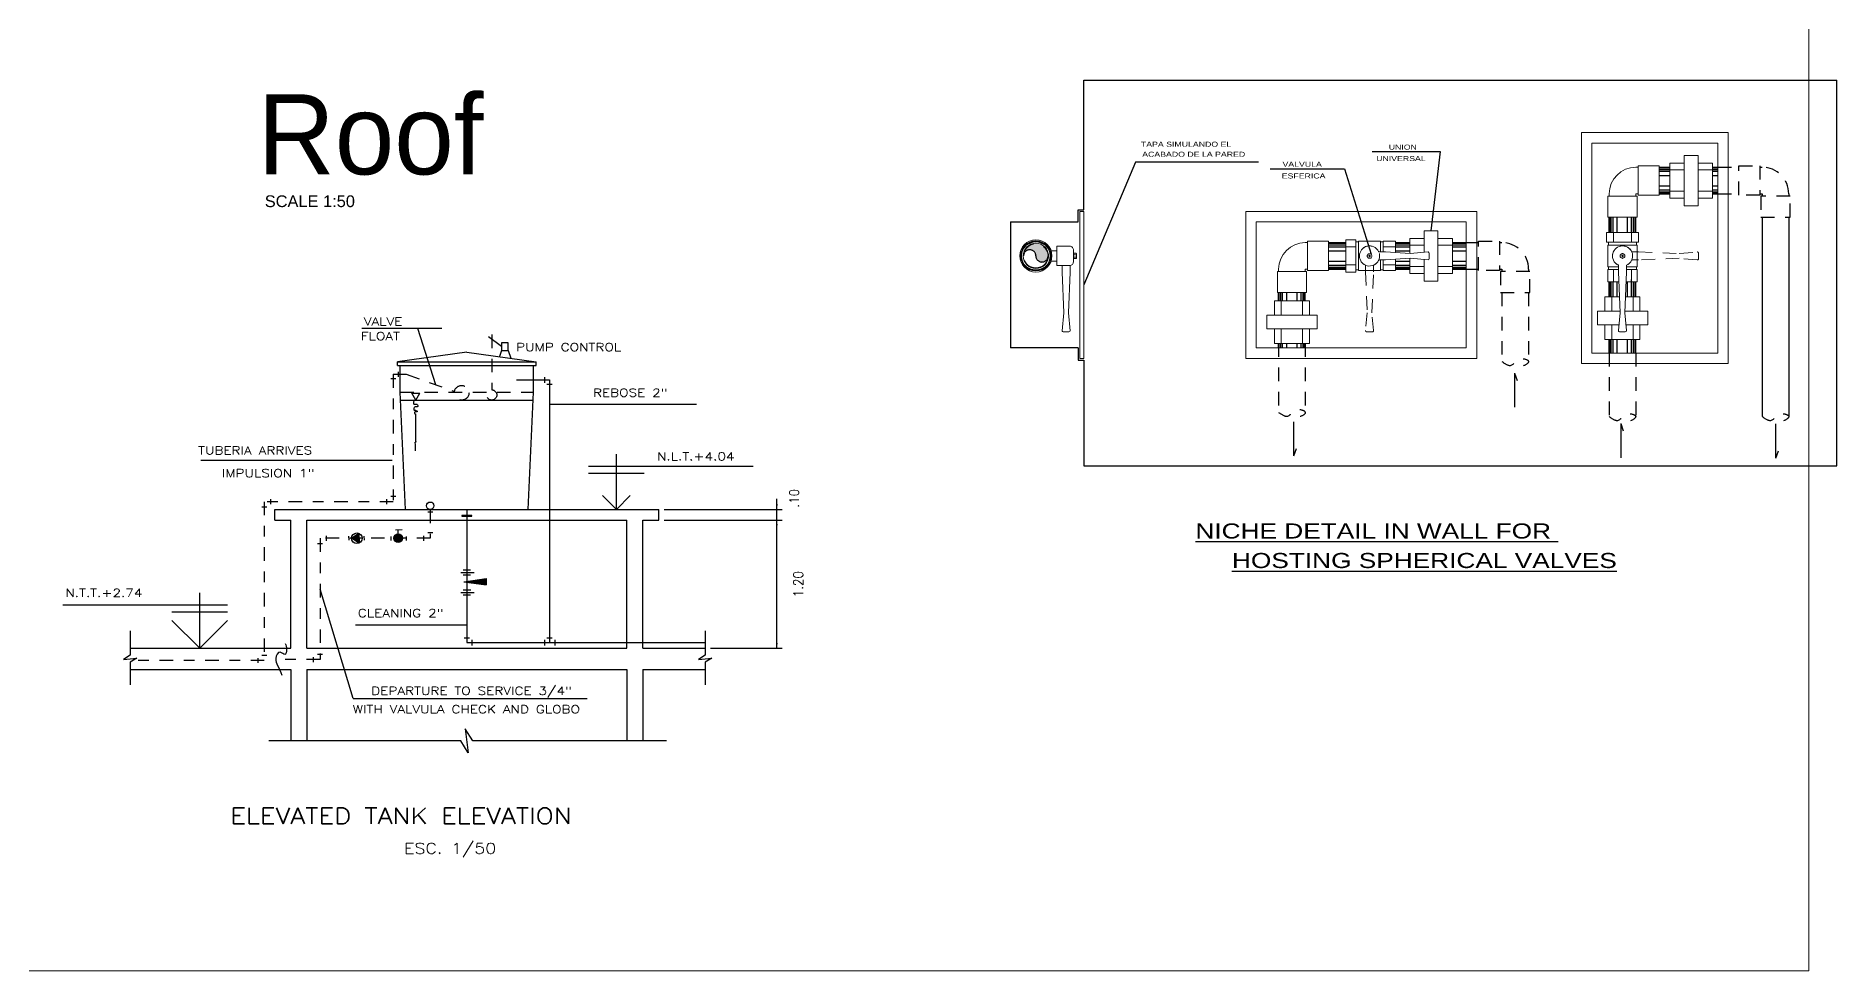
# Model space of a CAD drawing. Header units: millimetres. Extents: x -1414 to 2664, y 674 to 1517.
# Drawn here: x 1402.32 to 1419.2, y 706.07 to 714.83 of the extents above; entities that cross this region are included whole.
import ezdxf
from ezdxf.enums import TextEntityAlignment as Align

# ---------------------------------------------------------------- set-up
doc = ezdxf.new("R2010")
doc.units = ezdxf.units.MM
doc.header["$LTSCALE"] = 0.01
for name, pattern in [('CENTER', [50.800000000000004, 31.75, -6.35, 6.35, -6.35]), ('DASHDOT', [25.4, 12.7, -6.35, 0, -6.35]), ('DASHDOTX2', [50.8, 25.4, -12.7, 0, -12.7]), ('DASHED', [19.049999999999997, 12.7, -6.35])]:
    doc.linetypes.add(name, pattern=pattern)
doc.layers.get('0').update_dxf_attribs({"linetype": 'CONTINUOUS'})
for name, color, linetype, lineweight in [('.01', 1, 'CONTINUOUS', 9), ('LETRAG', 23, 'CONTINUOUS', 30), ('LETRAP', 125, 'CONTINUOUS', 20), ('MEMBRETE', 42, 'CONTINUOUS', 20), ('MOBILIARIO', 250, 'CONTINUOUS', 9), ('MUROS B', 5, 'CONTINUOUS', 40), ('PASTO', 95, 'CONTINUOUS', 25)]:
    doc.layers.add(name, color=color, linetype=linetype, lineweight=lineweight)
for name, color, linetype in [('01', 1, 'CONTINUOUS'), ('02', 2, 'CONTINUOUS'), ('04', 4, 'CONTINUOUS'), ('05', 5, 'CONTINUOUS'), ('2', 2, 'CONTINUOUS'), ('AGUAF', 4, 'DASHDOTX2'), ('AUX', 1, 'CONTINUOUS'), ('DESAGUE', 6, 'CONTINUOUS'), ('LINEAS', 1, 'CONTINUOUS'), ('PISOS', 252, 'CONTINUOUS'), ('PROYEC', 1, 'DASHED'), ('PROYECCIONES', 1, 'DASHED'), ('TEXTO1', 4, 'CONTINUOUS'), ('TEXTOS02', 2, 'CONTINUOUS'), ('TRAZO03', 3, 'CONTINUOUS')]:
    doc.layers.add(name, color=color, linetype=linetype)
doc.layers.add('EQUIPAMIENTO', color=139, linetype='CONTINUOUS', lineweight=15, true_color=0x1d4e5d)
doc.styles.add('ARIAL-1', font='ARIAL-1')
doc.styles.add('R175-50', font='R175-50')
doc.styles.add('R80-50', font='R80-50')
doc.styles.add('ROMANS', font='ROMANS')
doc.styles.get("Standard").update_dxf_attribs({"font": 'STANDARD'})
doc.styles.add('TEXTO', font='TEXTO')
doc.dimstyles.get("Standard").update_dxf_attribs({"dimscale": 0.05, "dimtxt": 1.8, "dimasz": 1, "dimexe": 1, "dimexo": 1, "dimgap": 0.9, "dimtad": 0, "dimtoh": 1, "dimzin": 4, "dimdsep": 46, "dimcen": 0.09, "dimclrd": 2, "dimclre": 1, "dimclrt": 3, "dimadec": 0, "dimazin": 0, "dimtfac": 1, "dimtdec": 4, "dimtofl": 0, "dimtmove": 0, "dimatfit": 3, "dimfxl": 0.05, "dimtolj": 1, "dimtzin": 0, "dimarcsym": 0})

# ---------------------------------------------------------------- blocks, each defined once
blk = doc.blocks.new('*D94')
at = {"layer": '01', "color": 1, "linetype": 'ByBlock', "lineweight": -2}
for p, q in [((1408.21186541133, 710.2944960165719), (1409.317957679975, 710.2944960165719)), ((1408.646426725027, 709.0944960165721), (1409.317957679975, 709.0944960165721))]:
    blk.add_line(p, q, dxfattribs=at)
at = {"layer": '01', "color": 2, "linetype": 'ByBlock', "lineweight": -2}
blk.add_line((1409.267957679975, 709.0944960165721), (1409.267957679975, 710.2944960165719), dxfattribs=at)
for points in [[(1409.267957679975, 710.2944960165719), (1409.276283373131, 710.2444960165719), (1409.25963198682, 710.2444960165719)], [(1409.267957679975, 709.0944960165721), (1409.25963198682, 709.144496016572), (1409.276283373131, 709.144496016572)]]:
    blk.add_solid(points, dxfattribs=at)
at = {"layer": '01', "color": 3, "linetype": 'CONTINUOUS', "lineweight": -2, "insert": (1409.467957679975, 709.6944960165722), "char_height": 0.09000000000000001, "width": 0.19, "attachment_point": 5, "rotation": 90}
blk.add_mtext('1.20', dxfattribs=at)
blk = doc.blocks.new('*D95')
at = {"layer": '01', "color": 1, "linetype": 'ByBlock', "lineweight": -2}
for p, q in [((1408.211865411331, 710.3944960165718), (1409.317957679975, 710.3944960165718)), ((1408.21186541133, 710.2944960165719), (1409.317957679975, 710.2944960165719))]:
    blk.add_line(p, q, dxfattribs=at)
at = {"layer": '01', "color": 2, "linetype": 'ByBlock', "lineweight": -2}
blk.add_line((1409.267957679975, 710.1944960165719), (1409.267957679975, 710.4944960165718), dxfattribs=at)
for points in [[(1409.267957679975, 710.3944960165718), (1409.25963198682, 710.4444960165717), (1409.276283373131, 710.4444960165717)], [(1409.267957679975, 710.2944960165719), (1409.276283373131, 710.2444960165719), (1409.25963198682, 710.2444960165719)]]:
    blk.add_solid(points, dxfattribs=at)
at = {"layer": '01', "color": 3, "linetype": 'CONTINUOUS', "lineweight": -2, "insert": (1409.430372413945, 710.499496016572), "char_height": 0.09000000000000001, "width": 0.12, "attachment_point": 5, "rotation": 90}
blk.add_mtext('.10', dxfattribs=at)

msp = doc.modelspace()

# ---------------------------------------------------------------- hatches: boundary and pattern name
at = {"layer": 'PASTO'}
h = msp.add_hatch(dxfattribs=at)
h.set_pattern_fill('ANSI31', color=256, scale=0.2951703789345178, style=0)
h.set_pattern_definition([])
h.paths.add_polyline_path([(1412.107638641047, 711.808766527402), (1412.145806871374, 711.808766527402), (1412.145806871374, 713.1881819053765), (1412.107638641047, 713.1881819053765)], flags=0)
at = {"layer": 'PASTO', "linetype": 'CENTER'}
h = msp.add_hatch(color=256, dxfattribs=at)
edge = h.paths.add_edge_path(flags=0)
edge.add_line((1411.695358279705, 712.770742219242), (1411.695358279705, 712.8855912967797))
edge.add_arc((1411.695358279647, 712.7707422191838), 0.1148490775958635, 89.99999997096144, 179.9999999709614)
edge.add_arc((1411.637933740878, 712.770742219242), 0.05742453882703558, 0, 180, ccw=False)
edge = h.paths.add_edge_path(flags=0)
edge.add_arc((1411.695358279792, 712.7707422191548), 0.1148490776248536, 4.350113337818772e-08, 90.00000004355786)
edge.add_line((1411.695358279705, 712.8855912967797), (1411.695358279705, 712.770742219242))
edge.add_line((1411.695358279705, 712.770742219242), (1411.810207357417, 712.770742219242))
edge = h.paths.add_edge_path(flags=0)
edge.add_line((1411.810207357417, 712.770742219242), (1411.695358279705, 712.770742219242))
edge.add_arc((1411.752782818561, 712.770742219242), 0.05742453885602572, 180, 0)
at = {"layer": 'TRAZO03', "linetype": 'CONTINUOUS'}
msp.add_hatch(color=256, dxfattribs=at).paths.add_polyline_path([(1405.28090774146, 710.1244804165312), (1405.35117982806, 710.0792998130908), (1405.350217044236, 710.1711245333208)], flags=0)
h = msp.add_hatch(color=256, dxfattribs=at)
edge = h.paths.add_edge_path(flags=0)
edge.add_arc((1405.718707630318, 710.1250046386058), 0.03999999999996362, 0, 180)
edge.add_arc((1405.718707630318, 710.1250046386058), 0.03999999999996362, 180, 0)

# ---------------------------------------------------------------- linework, layer by layer
at = {"layer": '.01'}
msp.add_lwpolyline([(1379.341379990584, 706.0703190577253), (1418.940614510965, 706.0703190577253), (1418.940614510965, 732.2052151398391), (1379.341379990584, 732.2052151398391)], close=True, dxfattribs=at)
for p, q in [((1414.846764173247, 713.7502603831913), (1415.48493624386, 713.7502603831913)), ((1415.48493624386, 713.7502603831913), (1415.398765510943, 713.0049789122518)), ((1412.630879968075, 713.6498501285191), (1412.145806871374, 712.4984742163892)), ((1413.783562928866, 713.6498501285191), (1412.630879968075, 713.6498501285191)), ((1413.89048881806, 713.5880804958965), (1414.587991931248, 713.5880804958965)), ((1414.587991931248, 713.5880804958965), (1414.837784156092, 712.7869992203291)), ((1416.183482814818, 711.6728310047861), (1416.183482814818, 711.3524649705018)), ((1416.183482814818, 711.6728310047861), (1416.206811925751, 711.6041678882416)), ((1414.115110254095, 710.8967614605303), (1414.115110254095, 711.2171274948146)), ((1417.177716804906, 711.1995166151996), (1417.177716804906, 710.8791505809154)), ((1417.177716804906, 711.1995166151996), (1417.201045915839, 711.1308534967925)), ((1418.632446470326, 710.8754087950315), (1418.632446470326, 711.1957748293157)), ((1414.115110254095, 710.8967614605303), (1414.138439365086, 710.9654245789375)), ((1418.632446470326, 710.8754087950315), (1418.655775581317, 710.944071911576))]:
    msp.add_line(p, q)
at = {"layer": '01'}
for q in [(1404.985995578265, 709.6467433335533), (1407.488970070798, 708.6219103129117)]:
    msp.add_line((1405.296969334772, 708.6219103129117), q, dxfattribs=at)
at = {"layer": '02'}
for p, q in [((1406.688296148964, 711.9202461073305), (1406.564539511335, 712.0126810784387)), ((1406.688296148964, 711.8835644879928), (1406.668902830348, 711.8269831431694)), ((1406.750761741047, 711.8835644879928), (1406.775199679109, 711.8122651179565)), ((1406.36186541133, 711.8694960165717), (1405.71186541133, 711.779496016572)), ((1405.71186541133, 711.779496016572), (1407.011865411331, 711.779496016572)), ((1405.71186541133, 711.7444960165719), (1405.71186541133, 711.779496016572)), ((1405.71186541133, 711.7444960165719), (1407.011865411331, 711.7444960165719)), ((1405.73686541133, 711.4944960165717), (1405.73686541133, 711.7444960165719)), ((1406.36186541133, 711.8694960165717), (1407.011865411331, 711.779496016572)), ((1406.98686541133, 711.4944960165717), (1406.98686541133, 711.7444960165719)), ((1407.011865411331, 711.7444960165719), (1407.011865411331, 711.779496016572)), ((1405.78686541133, 710.3944960165718), (1405.73686541133, 711.4944960165717)), ((1406.936865411331, 710.3944960165718), (1406.98686541133, 711.4944960165717)), ((1404.56186541133, 710.3944960165718), (1408.16186541133, 710.3944960165718)), ((1404.56186541133, 710.2944960165719), (1404.56186541133, 710.3944960165718)), ((1408.16186541133, 710.2944960165719), (1408.161865411331, 710.3944960165718)), ((1404.56186541133, 710.2944960165719), (1404.71186541133, 710.2944960165719)), ((1404.71186541133, 709.0944960165721), (1404.71186541133, 710.2944960165719)), ((1404.86186541133, 709.0944960165721), (1404.86186541133, 710.2944960165719)), ((1404.86186541133, 710.2944960165719), (1407.86186541133, 710.2944960165719)), ((1407.86186541133, 709.0944960165721), (1407.86186541133, 710.2944960165719)), ((1408.01186541133, 709.0944960165721), (1408.01186541133, 710.2944960165719)), ((1408.01186541133, 710.2944960165719), (1408.16186541133, 710.2944960165719)), ((1403.206174441537, 709.0944960165721), (1404.71186541133, 709.0944960165721)), ((1404.86186541133, 709.0944960165721), (1407.86186541133, 709.0944960165721)), ((1408.01186541133, 709.0944960165721), (1408.596426725027, 709.0944960165721)), ((1403.206174441537, 708.894496016572), (1404.71186541133, 708.8944960165722)), ((1404.71186541133, 708.8944960165722), (1404.71186541133, 708.2258896788912)), ((1404.86186541133, 708.8944960165722), (1404.86186541133, 708.2258896788912)), ((1404.86186541133, 708.8944960165722), (1407.86186541133, 708.8944960165722)), ((1407.86186541133, 708.8944960165722), (1407.86186541133, 708.2258896788912)), ((1408.01186541133, 708.894496016572), (1408.01186541133, 708.2258896788912)), ((1408.01186541133, 708.894496016572), (1408.596426725027, 708.894496016572))]:
    msp.add_line(p, q, dxfattribs=at)
at = {"layer": '02', "color": 1, "linetype": 'DASHED'}
msp.add_line((1405.73686541133, 711.4944960165717), (1406.98686541133, 711.4944960165717), dxfattribs=at)
at = {"layer": '02', "color": 2}
for p, q in [((1405.846216533001, 711.4851773639023), (1405.922058820125, 711.4851773639023)), ((1405.884137676563, 711.4194960165719), (1405.846216533001, 711.4851773639023)), ((1405.864668699037, 711.4074125065172), (1405.862182380059, 711.4024436979133)), ((1405.862182380059, 711.4024436979133), (1405.862182380059, 711.3875372006078)), ((1405.862182380059, 711.3875372006078), (1405.864668699037, 711.3825683920038)), ((1405.867155018017, 711.4123813866147), (1405.864668699037, 711.4074125065172)), ((1405.864668699037, 711.3825683920038), (1405.86964146128, 711.3800839877017)), ((1405.872127780259, 711.4148657909168), (1405.867155018017, 711.4123813866147)), ((1405.86964146128, 711.3800839877017), (1405.894505148208, 711.3800839877017)), ((1405.874614223523, 711.4198345995208), (1405.872127780259, 711.4148657909168)), ((1405.884559623723, 711.4198345995208), (1405.874614223523, 711.4198345995208)), ((1405.884137676563, 711.4194960165719), (1405.922058820125, 711.4851773639023)), ((1405.894505148208, 711.3800839877017), (1405.899477910451, 711.3751151790977)), ((1405.867155018017, 711.3477866602825), (1405.864668699037, 711.3428178516785)), ((1405.864668699037, 711.3428178516785), (1405.864668699037, 711.3279113543731)), ((1405.864668699037, 711.3279113543731), (1405.86964146128, 711.3254269500711)), ((1405.872127780259, 711.3527554688862), (1405.867155018017, 711.3477866602825)), ((1405.86964146128, 711.3254269500711), (1405.87958686148, 711.3254269500711)), ((1405.877100542501, 711.3552398731886), (1405.872127780259, 711.3527554688862)), ((1405.877100542501, 711.3080360484635), (1405.872127780259, 711.3055516441616)), ((1405.872127780259, 711.3055516441616), (1405.872127780259, 711.2956140269534)), ((1405.872127780259, 711.2956140269534), (1405.874614223523, 711.2906451468559)), ((1405.874614223523, 711.2906451468559), (1405.87958686148, 711.2906451468559)), ((1405.882073304744, 711.3552398731886), (1405.877100542501, 711.3552398731886)), ((1405.892018704944, 711.3080360484635), (1405.877100542501, 711.3080360484635)), ((1405.87958686148, 711.3254269500711), (1405.889532385965, 711.320458141467)), ((1405.87958686148, 711.2906451468559), (1405.882073304744, 711.0356763382522)), ((1405.887046066987, 711.3577242774904), (1405.882073304744, 711.3552398731886)), ((1405.896991467187, 711.3577242774904), (1405.887046066987, 711.3577242774904)), ((1405.889532385965, 711.320458141467), (1405.894505148208, 711.320458141467)), ((1405.896991467187, 711.3105204527656), (1405.892018704944, 711.3080360484635)), ((1405.894505148208, 711.320458141467), (1405.896991467187, 711.3154892613697)), ((1405.901964229429, 711.3602086817923), (1405.896991467187, 711.3577242774904)), ((1405.896991467187, 711.3154892613697), (1405.896991467187, 711.3105204527656)), ((1405.899477910451, 711.3751151790977), (1405.901964229429, 711.370146370494)), ((1405.877100542501, 711.0207698409467), (1405.874614223523, 711.0257387210443)), ((1405.874614223523, 711.0257387210443), (1405.877100542501, 711.0008946065307)), ((1405.87958686148, 711.0257387210443), (1405.877100542501, 711.0207698409467)), ((1405.877100542501, 711.0008946065307), (1405.877100542501, 710.9437530931045)), ((1405.884559623723, 711.0257387210443), (1405.87958686148, 711.0257387210443)), ((1405.882073304744, 711.0356763382522), (1405.884559623723, 711.0307075296483)), ((1405.884559623723, 711.0307075296483), (1405.884559623723, 711.0257387210443))]:
    msp.add_line(p, q, dxfattribs=at)
at = {"layer": '02'}
for points in [[(1406.688296148964, 711.8835644879928), (1406.750761741047, 711.8835644879928), (1406.750761741047, 711.9569277266681), (1406.688296148964, 711.9569277266681)], [(1406.316480830451, 710.3318078615966), (1406.40724999221, 710.3318078615966), (1406.40724999221, 710.3396291407716), (1406.316480830451, 710.3396291407716)]]:
    msp.add_lwpolyline(points, close=True, dxfattribs=at)
at = {"layer": '04'}
for p, q in [((1405.380902245134, 710.1255288606801), (1405.28090774146, 710.1244804165312)), ((1405.346106242506, 710.0979348465294), (1405.345648525961, 710.1467213557557)), ((1406.430324715269, 709.8008478326136), (1406.30526476904, 709.8005172440412)), ((1406.397038609481, 709.8261827800782), (1406.32669221318, 709.8259968235393)), ((1406.395208599267, 709.7792431728192), (1406.326816281602, 709.7790623817718)), ((1406.33377813506, 709.7178049298213), (1406.542835362983, 709.7463630390002)), ((1406.33377813506, 709.7178049298213), (1406.542771862258, 709.6887857613476)), ((1406.542835362983, 709.7463630390002), (1406.542771862258, 709.6887857613476)), ((1406.431177686165, 709.6141081577164), (1406.306117739936, 709.613777569144)), ((1406.397891580377, 709.6394431051809), (1406.327545184077, 709.6392571486422)), ((1406.396061570163, 709.5925034979218), (1406.327669252498, 709.5923227068743))]:
    msp.add_line(p, q, dxfattribs=at)
msp.add_solid([(1406.542835362983, 709.7463630390002), (1406.542771862258, 709.6887857613476), (1406.33377813506, 709.7178049298213), (1406.438274998659, 709.7032953455846)], dxfattribs=at)
at = {"layer": '05'}
for p, q in [((1407.50364732416, 710.7338776909016), (1408.024181858319, 710.7338776909016)), ((1404.118600648317, 709.4338776909017), (1403.598066114158, 709.4338776909017))]:
    msp.add_line(p, q, dxfattribs=at)
at = {"layer": '2'}
for p, q in [((1412.145806871374, 713.2027208565946), (1412.145806871374, 714.416635964239)), ((1419.20484625991, 710.802483586895), (1419.20484625991, 714.416635964239)), ((1411.457075987205, 713.0897917787756), (1411.457075987205, 711.9091102632906)), ((1411.457075987205, 713.0897917787756), (1412.091942461576, 713.0897917787756)), ((1412.091942461576, 713.0897917787756), (1412.091942461576, 713.2027208565946)), ((1412.091942461576, 713.2027208565946), (1412.145806871374, 713.2027208565946)), ((1412.091942461576, 711.9091102632906), (1411.457075987205, 711.9091102632906)), ((1412.091942461576, 711.9091102632906), (1412.091942461576, 711.7942275761839)), ((1412.091942461576, 711.7942275761839), (1412.145806871374, 711.7942275761839)), ((1412.145806871374, 711.7942275761839), (1412.145806871374, 710.802483586895)), ((1412.145806871374, 710.802483586895), (1419.20484625991, 710.802483586895))]:
    msp.add_line(p, q, dxfattribs=at)
msp.add_lwpolyline([(1412.145806871374, 714.416635964239), (1419.20484625991, 714.416635964239)], dxfattribs=at)
at = {"layer": 'AGUAF', "color": 4, "linetype": 'DASHDOT'}
for p, q in [((1405.648999845993, 711.6220555386797), (1405.695488100055, 711.6220555386797)), ((1405.672243973024, 711.6616974797093), (1405.672243973024, 710.4673543954286)), ((1405.720362934551, 711.638453352678), (1405.720362934551, 711.68494160674)), ((1404.440052758146, 710.4180927609602), (1404.486541012208, 710.4180927609602)), ((1405.672243973024, 710.4673543954286), (1404.463296885177, 710.4673543954286)), ((1404.463296885177, 710.4673543954286), (1404.463296885177, 708.9796403083274)), ((1404.524248172253, 710.4441102683973), (1404.524248172253, 710.4905985224591)), ((1405.611292685948, 710.4441102683973), (1405.611292685948, 710.4905985224591)), ((1405.695488100055, 710.5166160298968), (1405.648999845993, 710.5166160298968)), ((1406.041847952205, 710.370461731995), (1405.995359698354, 710.3704661576878)), ((1406.018609445147, 710.3944960165718), (1406.018609445147, 710.1250046386058)), ((1404.962751451234, 710.0757430041376), (1405.009239705296, 710.0757430041376)), ((1406.018609445147, 710.1250046386058), (1404.985995578265, 710.1250046386058)), ((1404.985995578265, 710.1250046386058), (1404.985995578265, 708.9876434882071)), ((1405.046946865341, 710.1017605115744), (1405.046946865341, 710.1482487656363)), ((1405.957658158071, 710.1017605115744), (1405.957658158071, 710.1482487656363)), ((1406.041853572178, 710.1742662730742), (1405.995365318116, 710.1742662730742)), ((1404.440052758146, 709.0289019427958), (1404.486541012208, 709.0289019427958)), ((1405.009239705296, 709.0369051226753), (1404.962751451234, 709.0369051226753)), ((1404.463296885177, 708.9796403083274), (1403.229991607759, 708.9796403083274)), ((1404.4023455981, 709.0028844353587), (1404.4023455981, 708.9563961812969)), ((1404.985995578265, 708.9876434882071), (1404.570565909622, 708.9876434882071)), ((1404.925044291189, 708.964399361176), (1404.925044291189, 709.0108876152378))]:
    msp.add_line(p, q, dxfattribs=at)
at = {"layer": 'AGUAF', "color": 4, "linetype": 'ByBlock'}
for p, q in [((1406.828632055786, 711.6087157893874), (1407.137724353432, 711.6087157893874)), ((1407.137724353432, 711.6087157893874), (1407.137724353432, 709.1472629473233)), ((1406.36186541133, 710.3944960165718), (1406.36186541133, 709.1472629473233)), ((1406.36186541133, 709.1472629473233), (1408.596426725027, 709.1472629473233))]:
    msp.add_line(p, q, dxfattribs=at)
at = {"layer": 'AGUAF', "color": 4, "linetype": 'CONTINUOUS'}
msp.add_circle((1406.018609445147, 710.4294960165721), 0.035, dxfattribs=at)
at = {"layer": 'AUX'}
for p, q in [((1405.376734542499, 712.0927633657852), (1406.129045652123, 712.0927633657852)), ((1405.899728619966, 712.0927633657852), (1406.069288379348, 711.5643078290782)), ((1405.741277176036, 711.4194960165719), (1406.982453646625, 711.4194960165719)), ((1408.513451723974, 711.3792633574394), (1407.137724353432, 711.3792633574394)), ((1405.901964229429, 711.370146370494), (1405.901964229429, 711.3602086817923)), ((1407.76391459124, 710.3944960165718), (1407.76391459124, 710.912333774545)), ((1405.662354703118, 710.8535067649036), (1403.869524394567, 710.8535067649036)), ((1407.50364732416, 710.7989291186636), (1409.046171881366, 710.7989291186636)), ((1407.76391459124, 710.3944960165718), (1407.6337809577, 710.5246296501116)), ((1407.76391459124, 710.3944960165718), (1407.89404822478, 710.5246296501116)), ((1403.858333381237, 709.0944960165721), (1403.858333381237, 709.6123337745453)), ((1404.118600648317, 709.4989291186637), (1402.576076091111, 709.4989291186637)), ((1403.858333381237, 709.0944960165721), (1403.598066114158, 709.3547632836517)), ((1403.858333381237, 709.0944960165721), (1404.118600648317, 709.3547632836517)), ((1403.206174441537, 709.2576224517238), (1403.206174441537, 709.0282950847889)), ((1406.36186541133, 709.3101759776262), (1405.317670345458, 709.3101759776262)), ((1408.596426725027, 709.2576224517238), (1408.596426725027, 709.0282950847889)), ((1403.206174441537, 709.0282950847889), (1403.142867447274, 708.98813908891)), ((1408.596426725027, 709.0282950847889), (1408.533119730763, 708.98813908891)), ((1403.142867447274, 708.98813908891), (1403.268788547687, 709.0028629723993)), ((1403.268788547687, 709.0028629723993), (1403.206174441537, 708.96538407958)), ((1403.206174441537, 708.96538407958), (1403.206174441537, 708.7500388313347)), ((1408.533119730763, 708.98813908891), (1408.659040831176, 709.0028629723993)), ((1408.659040831176, 709.0028629723993), (1408.596426725027, 708.96538407958)), ((1408.596426725027, 708.96538407958), (1408.596426725027, 708.7500388313347)), ((1406.418849529924, 708.2258896788912), (1406.347461092807, 708.3384354464717)), ((1406.347461092807, 708.3384354464717), (1406.373636885676, 708.1145757124036)), ((1406.307007742886, 708.2258896788912), (1404.50700915466, 708.2258896788912)), ((1406.373636885676, 708.1145757124036), (1406.307007742886, 708.2258896788912)), ((1408.232790326174, 708.2258896788912), (1406.418849529925, 708.2258896788912))]:
    msp.add_line(p, q, dxfattribs=at)
at = {"layer": 'DESAGUE', "color": 3, "linetype": 'CONTINUOUS'}
for p, q in [((1407.09002890486, 711.6337360277362), (1407.09002890486, 711.5827227731681)), ((1407.163230980716, 711.5667789777829), (1407.112217726148, 711.5667789777829)), ((1406.387372038614, 709.1891997589278), (1406.336358784046, 709.1891997589278)), ((1407.163230980716, 709.1891997589278), (1407.112217726148, 709.1891997589278)), ((1406.409560859902, 709.1722831856723), (1406.409560859902, 709.1212699311043)), ((1407.09002890486, 709.1722831856723), (1407.09002890486, 709.1212699311043)), ((1407.185419802003, 709.1722831856723), (1407.185419802003, 709.1212699311043))]:
    msp.add_line(p, q, dxfattribs=at)
at = {"layer": 'EQUIPAMIENTO'}
for p, q in [((1417.319750309054, 713.6015110577669), (1417.34123737447, 713.6015110577669)), ((1417.773447722435, 713.5761956482406), (1417.639103211759, 713.5761956482406)), ((1418.038990890787, 713.5761956482406), (1417.902513171318, 713.5761956482406)), ((1417.069839388254, 713.3301130703862), (1417.069839388254, 713.3516001369085)), ((1417.319750309054, 713.3301130703862), (1417.319750309054, 713.3516001369085)), ((1417.319750309054, 713.3516001369085), (1417.34123737447, 713.3516001369085)), ((1417.773447722435, 713.3769155445721), (1417.639103211759, 713.3769155445721)), ((1418.038990890787, 713.3769155445721), (1417.902513171318, 713.3769155445721)), ((1414.221354789106, 712.8952415737535), (1414.242841854522, 712.8952415737535)), ((1414.694998340745, 712.9212035036858), (1414.694998340745, 712.90148934752)), ((1414.694998340745, 712.90148934752), (1414.721004340977, 712.90148934752)), ((1414.92579774431, 712.90148934752), (1414.95190622303, 712.90148934752)), ((1417.063612171687, 712.8986888158347), (1417.063612171687, 712.8726828157182)), ((1417.110401975171, 712.9912871907677), (1417.110401975171, 712.8986888158347)), ((1417.279228835139, 712.9912871907677), (1417.279228835139, 712.8986888158347)), ((1417.326018638565, 712.8986888158347), (1417.326018638565, 712.8726828157182)), ((1411.838397374978, 712.818865768912), (1411.892422136987, 712.818865768912)), ((1412.049351957879, 712.7504884436007), (1412.049351957879, 712.790995996746)), ((1412.053130610983, 712.7947746499653), (1412.072014175666, 712.7947746499653)), ((1412.053130610983, 712.7815941239919), (1412.072014175666, 712.7815941239919)), ((1412.053130610983, 712.7598903144922), (1412.072014175666, 712.7598903144922)), ((1412.072014175666, 712.7467097903814), (1412.053130610983, 712.7467097903814)), ((1412.075792828769, 712.790995996746), (1412.075792828769, 712.7504884436007)), ((1414.602399964764, 712.8546995430465), (1414.694998340745, 712.8546995430465)), ((1414.809017929137, 712.7869992203291), (1414.801735511462, 712.7743857021655)), ((1414.801735511462, 712.7661865244831), (1414.809017929137, 712.7535730081822)), ((1414.830683460348, 712.7910988091703), (1414.816118624881, 712.7910988091703)), ((1414.816118624881, 712.749473419341), (1414.830683460348, 712.749473419341)), ((1414.845066573825, 712.7743857021655), (1414.837784156092, 712.7869992203291)), ((1414.837784156092, 712.7535730081822), (1414.845066573825, 712.7661865244831)), ((1414.95190622303, 712.8546995430465), (1415.067245934047, 712.8546995430465)), ((1415.334232786501, 712.86992616609), (1415.199888275767, 712.86992616609)), ((1415.599775954795, 712.86992616609), (1415.463298235385, 712.86992616609)), ((1417.173982153943, 712.7775685324546), (1417.173982153943, 712.7630036960568)), ((1417.190695260074, 712.7919516454663), (1417.178081742551, 712.7846692281987)), ((1417.178081742551, 712.7559030003126), (1417.190695260191, 712.7486205830451)), ((1417.211507954756, 712.7846692281987), (1417.198894437233, 712.7919516454663)), ((1417.198894437349, 712.7486205830451), (1417.211507954756, 712.7559030003126)), ((1417.215607543365, 712.7630036960568), (1417.215607543365, 712.7775685324546)), ((1411.838397374978, 712.7226186695721), (1411.892422136987, 712.7226186695721)), ((1413.971443868306, 712.6238435882356), (1413.971443868306, 712.6453306528952)), ((1414.221354789106, 712.6453306528952), (1414.242841854522, 712.6453306528952)), ((1414.221354789106, 712.6238435882356), (1414.221354789106, 712.6453306528952)), ((1414.602399964764, 712.6858726836022), (1414.694998340745, 712.6858726836022)), ((1414.694998340745, 712.6390828809913), (1414.721004340977, 712.6390828809913)), ((1414.92579774431, 712.6390828809913), (1414.95190622303, 712.6390828809913)), ((1414.95190622303, 712.6858726836022), (1415.067245934047, 712.6858726836022)), ((1415.334232786501, 712.6706460624214), (1415.199888275767, 712.6706460624214)), ((1415.599775954795, 712.6706460624214), (1415.463298235385, 712.6706460624214)), ((1417.063612171687, 712.6678894127931), (1417.063612171687, 712.6417809336658)), ((1417.110401975171, 712.6417809336658), (1417.110401975171, 712.5264412223573)), ((1417.279228835139, 712.6417809336658), (1417.279228835139, 712.5264412223573)), ((1417.326018638565, 712.6678894127931), (1417.326018638565, 712.6417809336658)), ((1413.996035713998, 712.2161264552947), (1413.996035713998, 712.3504709660288)), ((1414.19531581854, 712.2161264552947), (1414.19531581854, 712.3504709660288)), ((1417.093750842852, 712.2523342355366), (1417.093750842852, 712.3866787462707)), ((1417.293030947452, 712.2523342355366), (1417.293030947452, 712.3866787462707)), ((1413.996035713998, 711.950583286884), (1413.996035713998, 712.0870610068764)), ((1414.19531581854, 711.950583286884), (1414.19531581854, 712.0870610068764)), ((1417.093750842852, 711.986791067126), (1417.093750842852, 712.1232687871183)), ((1417.293030947452, 711.986791067126), (1417.293030947452, 712.1232687871183))]:
    msp.add_line(p, q, dxfattribs=at)
for points in [[(1418.186354211711, 713.9255716840948), (1418.186354211711, 711.7609889044638), (1416.808892443316, 711.7609889044638), (1416.808892443316, 713.9255716840948)], [(1418.087964085401, 713.827181557494), (1418.087964085401, 711.8593790310647), (1416.907282569625, 711.8593790310647), (1416.907282569625, 713.827181557494)], [(1417.538189194636, 713.6135617031928), (1417.34123737447, 713.6135617031928), (1417.34123737447, 713.3395494914826), (1417.538189194636, 713.3395494914826)], [(1417.773447722435, 713.3132222297813), (1417.639103211759, 713.3132222297813), (1417.639103211759, 713.6398889630314), (1417.773447722435, 713.6398889630314)], [(1417.902513171318, 713.2390548906501), (1417.773447722435, 713.2390548906501), (1417.773447722435, 713.7112483944024), (1417.902513171318, 713.7112483944024)], [(1418.038990890787, 713.3132222297813), (1417.902513171318, 713.3132222297813), (1417.902513171318, 713.6398889630314), (1418.038990890787, 713.6398889630314)], [(1417.057788742828, 713.1331612508025), (1417.057788742828, 713.3301130703862), (1417.33180095448, 713.3301130703862), (1417.33180095448, 713.1331612508025)], [(1412.107638641047, 713.1881819053765), (1412.145806871374, 713.1881819053765), (1412.145806871374, 711.808766527402), (1412.107638641047, 711.808766527402)], [(1413.663502300163, 713.1881819053765), (1415.828085079038, 713.1881819053765), (1415.828085079038, 711.8107201366897), (1413.663502300163, 711.8107201366897)], [(1413.761892426473, 713.0897917787756), (1415.729694952728, 713.0897917787756), (1415.729694952728, 711.9091102632906), (1413.761892426473, 711.9091102632906)], [(1414.439793674688, 712.9072922191795), (1414.242841854522, 712.9072922191795), (1414.242841854522, 712.6332800074692), (1414.439793674688, 712.6332800074692)], [(1414.602399964764, 712.9212035036858), (1414.694998340745, 712.9212035036858), (1414.694998340745, 712.6193687229629), (1414.602399964764, 712.6193687229629)], [(1415.599775954795, 712.6069527476307), (1415.463298235385, 712.6069527476307), (1415.463298235385, 712.9336194808807), (1415.599775954795, 712.9336194808807)], [(1417.345732795895, 712.9912871907677), (1417.345732795895, 712.8986888158347), (1417.043898014415, 712.8986888158347), (1417.043898014415, 712.9912871907677)], [(1413.95939322288, 712.4268917686518), (1413.95939322288, 712.6238435882356), (1414.233405434532, 712.6238435882356), (1414.233405434532, 712.4268917686518)]]:
    msp.add_lwpolyline(points, close=True, dxfattribs=at)
for points in [[(1414.92579774431, 712.7330246458973), (1414.92579774431, 712.6325379482682), (1414.721004340977, 712.6325379482682), (1414.721004340977, 712.9079931679393), (1414.92579774431, 712.9079931679393), (1414.92579774431, 712.807547582614)], [(1414.95190622303, 712.807547582614), (1414.95190622303, 712.9079931679393), (1415.067245934047, 712.9079931679393), (1415.067245934047, 712.8038812301334)], [(1415.199888275767, 712.7927591207649), (1415.199888275767, 712.9336194808807), (1415.334232786501, 712.9336194808807), (1415.334232786501, 712.804257182705)], [(1415.334232786501, 712.804257182705), (1415.334232786501, 713.0049789122518), (1415.463298235385, 713.0049789122518), (1415.463298235385, 712.5327854084994), (1415.334232786501, 712.5327854084994), (1415.334232786501, 712.7363150458064)], [(1415.067245934047, 712.7366909965153), (1415.067245934047, 712.632579060572), (1414.95190622303, 712.632579060572), (1414.95190622303, 712.7330246458973)], [(1415.334232786501, 712.7363150458064), (1415.334232786501, 712.6069527476307), (1415.199888275767, 712.6069527476307), (1415.199888275767, 712.7478131077464)], [(1417.157533380616, 712.6678894127931), (1417.057067238789, 712.6678894127931), (1417.057067238789, 712.8726828157182), (1417.332522458518, 712.8726828157182), (1417.332522458518, 712.6678894127931), (1417.232056316692, 712.6678894127931)], [(1417.161199731641, 712.5264412223573), (1417.057108351734, 712.5264412223573), (1417.057108351734, 712.6417809336658), (1417.157533380616, 712.6417809336658)], [(1417.232056316692, 712.6417809336658), (1417.332522458518, 712.6417809336658), (1417.332522458518, 712.5264412223573), (1417.228389965666, 712.5264412223573)], [(1414.068947639496, 712.3504709660288), (1413.932342399383, 712.3504709660288), (1413.932342399383, 712.2161264552947), (1414.074198898748, 712.2161264552947)], [(1414.119960540794, 712.2161264552947), (1414.259009133156, 712.2161264552947), (1414.259009133156, 712.3504709660288), (1414.068947639496, 712.3504709660288)], [(1417.17191402766, 712.2523342355366), (1416.95869809669, 712.2523342355366), (1416.95869809669, 712.1232687871183), (1417.162216700037, 712.1232687871183)], [(1417.16666276835, 712.3866787462707), (1417.030057528236, 712.3866787462707), (1417.030057528236, 712.2523342355366), (1417.17191402766, 712.2523342355366)], [(1417.217675669648, 712.2523342355366), (1417.356724262068, 712.2523342355366), (1417.356724262068, 712.3866787462707), (1417.2229269289, 712.3866787462707)], [(1417.227372997271, 712.1232687871183), (1417.430891600617, 712.1232687871183), (1417.430891600617, 712.2523342355366), (1417.217675669648, 712.2523342355366)], [(1414.074198898748, 712.2161264552947), (1413.860982967837, 712.2161264552947), (1413.860982967837, 712.0870610068764), (1414.064501571183, 712.0870610068764)], [(1414.064501571183, 712.0870610068764), (1413.932342399383, 712.0870610068764), (1413.932342399383, 711.950583286884), (1414.259009133156, 711.950583286884), (1414.259009133156, 712.0870610068764), (1414.129657868359, 712.0870610068764)], [(1414.064501571183, 712.0870610068764), (1414.333176471706, 712.0870610068764), (1414.333176471706, 712.2161264552947), (1414.074198898748, 712.2161264552947)], [(1417.162216700037, 712.1232687871183), (1417.030057528236, 712.1232687871183), (1417.030057528236, 711.986791067126), (1417.356724262068, 711.986791067126), (1417.356724262068, 712.1232687871183), (1417.227372997271, 712.1232687871183)]]:
    msp.add_lwpolyline(points, dxfattribs=at)
for points in [[(1412.049351957879, 712.8236371393527), (1412.049351957879, 712.7178472991313), (1412.049351957879, 712.7178472991313, -0.414213562373095), (1412.011565426617, 712.6800607688006), (1411.892046438841, 712.6800607688006), (1411.892046438841, 712.8614236715462), (1412.011565426617, 712.8614236715462, -0.414213562373095)], [(1415.383647683547, 712.7952488160904, 0.414213562373095), (1415.371348917722, 712.807547582614), (1415.203111849265, 712.7926331165459), (1414.97344859818, 712.807547582614), (1414.915445622353, 712.807547582614, -0.2854015811528958), (1414.908094200136, 712.812115906107, 4.282904509098187), (1414.908094200136, 712.7284563224043, -0.2854015811528958), (1414.915445622353, 712.7330246458973), (1414.97344859818, 712.7330246458973), (1415.203111849265, 712.7479391101028), (1415.371348917722, 712.7330246458973, 0.414213562373095), (1415.383647683547, 712.7453234124209)], [(1417.219757550867, 712.0581415801521, 0.414213562373095), (1417.232056316692, 712.070440344813), (1417.21714185173, 712.2386774144347), (1417.232056316692, 712.6202385577585), (1417.232056316692, 712.6782415344592, -0.2854015811531191), (1417.236624640185, 712.6855929571416, 4.282904509094726), (1417.152965057065, 712.6855929571417, -0.2854015811572121), (1417.157533380616, 712.6782415344592), (1417.157533380616, 712.6202385577585), (1417.172447845578, 712.2386774144347), (1417.157533380616, 712.070440344813, 0.4142135623758026), (1417.169832146441, 712.0581415801521)]]:
    msp.add_lwpolyline(points, format="xyb", close=True, dxfattribs=at)
at = {"layer": 'EQUIPAMIENTO', "linetype": 'DASHED'}
for points in [[(1414.848363744857, 712.0581415801521, 0.4142135623758023), (1414.860662510624, 712.070440344813), (1414.84574804572, 712.2386774144347), (1414.860662510624, 712.6202385577585), (1414.860662510624, 712.6782415344592, -0.2854015811504895), (1414.865230834175, 712.6855929571416, 4.282904509094726), (1414.781571251055, 712.6855929571417, -0.2854015811572121), (1414.786139574606, 712.6782415344592), (1414.786139574606, 712.6202385577585), (1414.801054039568, 712.2386774144347), (1414.786139574606, 712.070440344813, 0.414213562373095), (1414.798438340372, 712.0581415801521)], [(1417.906939382786, 712.7453234124209, -0.414213562373095), (1417.89464061702, 712.7330246458973), (1417.726403548562, 712.7479391101028), (1417.34484240419, 712.7330246458973), (1417.286839428421, 712.7330246458973, 0.2854015811519845), (1417.279488006146, 712.7284563224043, -4.282904509098187), (1417.279488006146, 712.812115906107, 0.2854015811519842), (1417.286839428421, 712.807547582614), (1417.34484240419, 712.807547582614), (1417.726403548562, 712.7926331165459), (1417.89464061702, 712.807547582614, -0.414213562373095), (1417.906939382786, 712.7952488160904)]]:
    msp.add_lwpolyline(points, format="xyb", close=True, dxfattribs=at)
at = {"layer": 'EQUIPAMIENTO'}
msp.add_lwpolyline([(1411.942581582427, 712.6791485569652, -0.04178112867376691), (1411.942695687661, 712.6777854285415), (1411.942695687661, 712.6197824518408), (1411.957610152623, 712.238221308517), (1411.942695687661, 712.0699842388954, 0.4142135623758026), (1411.954994453428, 712.0576854742344), (1412.004919857912, 712.0576854742344, 0.414213562373095), (1412.017218623679, 712.0699842388954), (1412.002304158775, 712.238221308517), (1412.017218623679, 712.6197824518408), (1412.017218623679, 712.6777854285415, -0.05601567478347056), (1412.017423154282, 712.6796053539242, -0.05601567478347056)], format="xyb", dxfattribs=at)
for centre, radius in [((1411.695358279705, 712.770742219242), 0.15091739072073), ((1411.695358279705, 712.770742219242), 0.1186787958512548), ((1414.823401042615, 712.7702861133243), 0.0071206281793117), ((1417.194794848624, 712.7702861133243), 0.0071206281793117)]:
    msp.add_circle(centre, radius, dxfattribs=at)
for centre, radius, start, end in [((1417.319750309054, 713.3516001369085), 0.2499109208312252, 90, 180), ((1414.221354789106, 712.6453306528952), 0.2499109208312252, 90, 180), ((1412.053130610983, 712.790995996746), 0.0037786531229681, 90, 180), ((1412.053130610983, 712.7853727772113), 0.0037786531229681, 180, 270), ((1412.053130610983, 712.7778154707726), 0.0037786531229681, 90, 180), ((1412.053130610983, 712.7636689677115), 0.0037786531229681, 180, 270), ((1412.053130610983, 712.7561116612728), 0.0037786531229681, 90, 180), ((1412.053130610983, 712.7504884436007), 0.0037786531229681, 180, 270), ((1412.072014175666, 712.790995996746), 0.0037786531229681, 0, 90), ((1412.072014175666, 712.7853727772113), 0.0037786531229681, 270, 0), ((1412.072014175666, 712.7778154707726), 0.0037786531229681, 0, 90), ((1412.072014175666, 712.7636689677115), 0.0037786531229681, 270, 0), ((1412.072014175666, 712.7561116612728), 0.0037786531229681, 0, 90), ((1412.072014175666, 712.7504884436007), 0.0037786531229681, 270, 0), ((1414.808836207148, 712.7702861133243), 0.0081991771926255, 149.9999999999383, 210.0000000000616), ((1414.816118624881, 712.7828996314879), 0.0081991771926255, 90, 149.9999999999383), ((1414.816118624881, 712.7576725970234), 0.0081991771926255, 210.0000000000616, 270), ((1414.830683460348, 712.7828996314879), 0.0081991771926255, 30.0000000000617, 90), ((1414.830683460348, 712.7576725970234), 0.0081991771926255, 270, 330.0000001257096), ((1414.837965878081, 712.7702861133243), 0.0081991771926255, 329.9999999999382, 30.0000000000617), ((1417.18218133116, 712.7775685324546), 0.0081991771926255, 120.0000000328392, 180), ((1417.18218133116, 712.7630036960568), 0.0081991771926255, 180, 240.0000001620426), ((1417.194794848624, 712.7848509497221), 0.0081991771926255, 59.99999996716083, 120.0000000328392), ((1417.194794848741, 712.7557212787892), 0.0081991771926255, 239.9999999671608, 300.0000000328392), ((1417.207408366148, 712.7775685324546), 0.0081991771926255, 0, 59.99999996716083), ((1417.207408366148, 712.7630036960568), 0.0081991771926255, 300.0000000328392, 0)]:
    msp.add_arc(centre, radius, start, end, dxfattribs=at)
at = {"layer": 'LINEAS'}
msp.add_open_spline([(1404.660187035571, 709.1402572037314), (1404.665974657924, 709.1232629527735), (1404.676595383979, 709.0920772131135), (1404.66353403894, 709.0115791446115), (1404.602234964296, 709.0859071713344), (1404.557290928597, 708.9938856989107), (1404.594159246698, 708.9259542828323), (1404.61428252729, 708.8738470017722), (1404.62624462692, 708.842872306338)], degree=3, knots=[0, 0, 0, 0, 0.05928780500000001, 0.108797621, 0.158279284, 0.230082962, 0.297503787, 0.396324612, 0.396324612, 0.396324612, 0.396324612], dxfattribs=at)
at = {"layer": 'MUROS B'}
msp.add_circle((1411.695358279705, 712.770742219242), 0.1377078885755853, dxfattribs=at)
at = {"layer": 'PASTO', "linetype": 'CENTER'}
msp.add_circle((1411.695358279705, 712.770742219242), 0.1148490776798236, dxfattribs=at)
for centre, start, end in [((1411.637933740878, 712.770742219242), 0, 180), ((1411.752782818532, 712.770742219242), 180, 0)]:
    msp.add_arc(centre, 0.0574245388399118, start, end, dxfattribs=at)
at = {"layer": 'PISOS'}
for p, q in [((1417.538189194636, 713.6015110577669), (1417.639103211759, 713.6015110577669)), ((1417.538189194636, 713.5950261133935), (1417.639103211759, 713.5950261133935)), ((1417.538189194636, 713.5813356771346), (1417.639103211759, 713.5813356771346)), ((1418.038990890787, 713.6015110577669), (1418.087964085401, 713.6015110577669)), ((1418.038990890787, 713.5950261133935), (1418.087964085401, 713.5950261133935)), ((1418.038990890787, 713.5813356771346), (1418.087964085401, 713.5813356771346)), ((1417.538189194636, 713.5633219409015), (1417.639103211759, 713.5633219409015)), ((1417.538189194636, 713.5244122727986), (1417.639103211759, 713.5244122727986)), ((1417.538189194636, 713.4286989200141), (1417.639103211759, 713.4286989200141)), ((1418.038990890787, 713.5633219409015), (1418.087964085401, 713.5633219409015)), ((1418.038990890787, 713.5244122727986), (1418.087964085401, 713.5244122727986)), ((1418.038990890787, 713.4286989200141), (1418.087964085401, 713.4286989200141)), ((1417.538189194636, 713.3897892519112), (1417.639103211759, 713.3897892519112)), ((1417.538189194636, 713.3717755156781), (1417.639103211759, 713.3717755156781)), ((1417.538189194636, 713.3580850794192), (1417.639103211759, 713.3580850794192)), ((1417.538189194636, 713.3516001369085), (1417.639103211759, 713.3516001369085)), ((1418.038990890787, 713.3897892519112), (1418.087964085401, 713.3897892519112)), ((1418.038990890787, 713.3717755156781), (1418.087964085401, 713.3717755156781)), ((1418.038990890787, 713.3580850794192), (1418.087964085401, 713.3580850794192)), ((1418.038990890787, 713.3516001369085), (1418.087964085401, 713.3516001369085)), ((1417.068435434723, 712.9912871907677), (1417.068435434723, 713.1331612508025)), ((1417.074920377699, 712.9912871907677), (1417.074920377699, 713.1331612508025)), ((1417.088610815006, 712.9912871907677), (1417.088610815006, 713.1331612508025)), ((1417.106624550832, 712.9912871907677), (1417.106624550832, 713.1331612508025)), ((1417.145534218294, 712.9912871907677), (1417.145534218294, 713.1331612508025)), ((1417.24124757201, 712.9912871907677), (1417.24124757201, 713.1331612508025)), ((1417.280157239472, 712.9912871907677), (1417.280157239472, 713.1331612508025)), ((1417.298170975298, 712.9912871907677), (1417.298170975298, 713.1331612508025)), ((1417.311861412605, 712.9912871907677), (1417.311861412605, 713.1331612508025)), ((1417.318346355581, 712.9912871907677), (1417.318346355581, 713.1331612508025)), ((1414.439793674688, 712.8952415737535), (1414.602399964764, 712.8952415737535)), ((1415.067245934047, 712.8952415737535), (1415.199888275767, 712.8952415737535)), ((1415.599775954795, 712.8952415737535), (1415.729694952728, 712.8952415737535)), ((1414.439793674688, 712.8887566312428), (1414.602399964764, 712.8887566312428)), ((1414.439793674688, 712.8750661931213), (1414.602399964764, 712.8750661931213)), ((1414.439793674688, 712.8570524587508), (1414.602399964764, 712.8570524587508)), ((1414.439793674688, 712.8181427906479), (1414.602399964764, 712.8181427906479)), ((1415.067245934047, 712.8887566312428), (1415.199888275767, 712.8887566312428)), ((1415.067245934047, 712.8750661931213), (1415.199888275767, 712.8750661931213)), ((1415.067245934047, 712.8570524587508), (1415.199888275767, 712.8570524587508)), ((1415.067245934047, 712.8181427906479), (1415.199888275767, 712.8181427906479)), ((1415.599775954795, 712.8887566312428), (1415.729694952728, 712.8887566312428)), ((1415.599775954795, 712.8750661931213), (1415.729694952728, 712.8750661931213)), ((1415.599775954795, 712.8570524587508), (1415.729694952728, 712.8570524587508)), ((1415.599775954795, 712.8181427906479), (1415.729694952728, 712.8181427906479)), ((1414.439793674688, 712.7224294378634), (1414.602399964764, 712.7224294378634)), ((1414.439793674688, 712.6835197697606), (1414.602399964764, 712.6835197697606)), ((1414.439793674688, 712.6655060335274), (1414.602399964764, 712.6655060335274)), ((1414.439793674688, 712.6518155972685), (1414.602399964764, 712.6518155972685)), ((1414.439793674688, 712.6453306528952), (1414.602399964764, 712.6453306528952)), ((1415.067245934047, 712.7224294378634), (1415.199888275767, 712.7224294378634)), ((1415.067245934047, 712.6835197697606), (1415.199888275767, 712.6835197697606)), ((1415.067245934047, 712.6655060335274), (1415.199888275767, 712.6655060335274)), ((1415.067245934047, 712.6518155972685), (1415.199888275767, 712.6518155972685)), ((1415.067245934047, 712.6453306528952), (1415.199888275767, 712.6453306528952)), ((1415.599775954795, 712.7224294378634), (1415.729694952728, 712.7224294378634)), ((1415.599775954795, 712.6835197697606), (1415.729694952728, 712.6835197697606)), ((1415.599775954795, 712.6655060335274), (1415.729694952728, 712.6655060335274)), ((1415.599775954795, 712.6518155972685), (1415.729694952728, 712.6518155972685)), ((1415.599775954795, 712.6453306528952), (1415.729694952728, 712.6453306528952)), ((1413.970720305869, 712.3504709660288), (1413.970720305869, 712.4268917686518)), ((1413.977205248788, 712.3504709660288), (1413.977205248788, 712.4268917686518)), ((1413.990895686094, 712.3504709660288), (1413.990895686094, 712.4268917686518)), ((1414.00890942192, 712.3504709660288), (1414.00890942192, 712.4268917686518)), ((1414.047819089382, 712.3504709660288), (1414.047819089382, 712.4268917686518)), ((1414.143532443156, 712.3504709660288), (1414.143532443156, 712.4268917686518)), ((1414.182442110619, 712.3504709660288), (1414.182442110619, 712.4268917686518)), ((1414.200455846387, 712.3504709660288), (1414.200455846387, 712.4268917686518)), ((1414.214146283693, 712.3504709660288), (1414.214146283693, 712.4268917686518)), ((1414.22063122667, 712.3504709660288), (1414.22063122667, 712.4268917686518)), ((1417.068435434723, 712.3866787462707), (1417.068435434723, 712.5264412223573)), ((1417.074920377699, 712.3866787462707), (1417.074920377699, 712.5264412223573)), ((1417.088610815006, 712.3866787462707), (1417.088610815006, 712.5264412223573)), ((1417.106624550832, 712.3866787462707), (1417.106624550832, 712.5264412223573)), ((1417.145534218294, 712.3866787462707), (1417.145534218294, 712.5264412223573)), ((1417.24124757201, 712.3866787462707), (1417.24124757201, 712.5264412223573)), ((1417.280157239472, 712.3866787462707), (1417.280157239472, 712.549285035881)), ((1417.298170975298, 712.3866787462707), (1417.298170975298, 712.5264412223573)), ((1417.311861412605, 712.3866787462707), (1417.311861412605, 712.5264412223573)), ((1417.318346355581, 712.3866787462707), (1417.318346355581, 712.5264412223573)), ((1413.970720305869, 711.9091102632906), (1413.970720305869, 711.950583286884)), ((1413.977205248788, 711.9091102632906), (1413.977205248788, 711.950583286884)), ((1413.990895686094, 711.9091102632906), (1413.990895686094, 711.950583286884)), ((1414.00890942192, 711.9091102632906), (1414.00890942192, 711.950583286884)), ((1414.047819089382, 711.9091102632906), (1414.047819089382, 711.950583286884)), ((1414.143532443156, 711.9091102632906), (1414.143532443156, 711.950583286884)), ((1414.182442110619, 711.9091102632906), (1414.182442110619, 711.950583286884)), ((1414.200455846387, 711.9091102632906), (1414.200455846387, 711.950583286884)), ((1414.214146283693, 711.9091102632906), (1414.214146283693, 711.950583286884)), ((1414.22063122667, 711.9091102632906), (1414.22063122667, 711.950583286884)), ((1417.068435434723, 711.8606753911104), (1417.068435434723, 711.986791067126)), ((1417.068435434723, 711.8606753911104), (1417.068435434723, 711.986791067126)), ((1417.074920377699, 711.8606753911104), (1417.074920377699, 711.986791067126)), ((1417.088610815006, 711.8606753911104), (1417.088610815006, 711.986791067126)), ((1417.106624550832, 711.8606753911104), (1417.106624550832, 711.986791067126)), ((1417.145534218294, 711.8606753911104), (1417.145534218294, 711.986791067126)), ((1417.24124757201, 711.8606753911104), (1417.24124757201, 711.986791067126)), ((1417.280157239472, 711.8606753911104), (1417.280157239472, 711.986791067126)), ((1417.298170975298, 711.8606753911104), (1417.298170975298, 711.986791067126)), ((1417.311861412605, 711.8606753911104), (1417.311861412605, 711.986791067126)), ((1417.318346355581, 711.8606753911104), (1417.318346355581, 711.986791067126))]:
    msp.add_line(p, q, dxfattribs=at)
at = {"layer": 'PROYEC', "color": 4, "linetype": 'DASHED'}
msp.add_line((1406.594815494329, 712.0345303815027), (1406.594815494329, 711.5157460165719), dxfattribs=at)
at = {"layer": 'PROYEC', "color": 4}
for p, q in [((1405.672243973024, 711.6616974797093), (1405.794416007715, 711.6616974797093)), ((1405.794416007715, 711.6616974797093), (1406.246284098463, 711.501596720117))]:
    msp.add_line(p, q, dxfattribs=at)
msp.add_circle((1406.313725341148, 711.488246016572), 0.06875, dxfattribs=at)
at = {"layer": 'PROYEC', "color": 4, "linetype": 'DASHED'}
msp.add_circle((1406.594815494329, 711.4676210165719), 0.048125, dxfattribs=at)
at = {"layer": 'PROYECCIONES', "linetype": 'DASHED'}
for p, q in [((1418.087964085401, 713.6015110577669), (1418.284693527972, 713.6015110577669)), ((1418.481645348138, 713.6015110577669), (1418.503132413554, 713.6015110577669)), ((1418.087964085401, 713.3516001369085), (1418.284693527972, 713.3516001369085)), ((1418.481645348138, 713.3516001369085), (1418.503132413554, 713.3516001369085)), ((1418.503132413554, 713.3516001369085), (1418.503132413554, 713.3301130703862)), ((1418.753043334354, 713.3516001369085), (1418.753043334354, 713.3301130703862)), ((1415.729694952728, 712.8952415737535), (1415.84547859198, 712.8952415737535)), ((1416.042430412146, 712.8952415737535), (1416.063917477562, 712.8952415737535)), ((1415.729694952728, 712.6453306528952), (1415.84547859198, 712.6453306528952)), ((1416.042430412146, 712.6453306528952), (1416.063917477562, 712.6453306528952)), ((1416.063917477562, 712.6453306528952), (1416.063917477562, 712.6238435882356)), ((1416.31382839842, 712.6453306528952), (1416.31382839842, 712.6238435882356)), ((1416.063917477562, 712.4268917686518), (1416.063917477562, 711.7810747980352)), ((1416.31382839842, 712.4268917686518), (1416.31382839842, 711.7810747980352)), ((1413.970720305869, 711.950583286884), (1413.970720305869, 711.3047663181301)), ((1414.22063122667, 711.950583286884), (1414.22063122667, 711.3047663181301)), ((1417.068435434723, 711.8606753911104), (1417.068435434723, 711.2655881217893)), ((1417.318346355581, 711.8606753911104), (1417.318346355581, 711.2622021886732))]:
    msp.add_line(p, q, dxfattribs=at)
at = {"layer": 'PROYECCIONES', "linetype": 'CONTINUOUS'}
for p, q in [((1418.503132413554, 713.1331612508025), (1418.503132413554, 711.2655881217893)), ((1418.753043334354, 713.1331612508025), (1418.753043334354, 711.2655881217893))]:
    msp.add_line(p, q, dxfattribs=at)
at = {"layer": 'PROYECCIONES', "linetype": 'DASHED'}
for points in [[(1418.284693527972, 713.6135617031928), (1418.481645348138, 713.6135617031928), (1418.481645348138, 713.3395494914826), (1418.284693527972, 713.3395494914826)], [(1418.765093979781, 713.1331612508025), (1418.765093979781, 713.3301130703862), (1418.491081768128, 713.3301130703862), (1418.491081768128, 713.1331612508025)], [(1415.84547859198, 712.9072922191795), (1416.042430412146, 712.9072922191795), (1416.042430412146, 712.6332800074692), (1415.84547859198, 712.6332800074692)], [(1416.325879043846, 712.4268917686518), (1416.325879043846, 712.6238435882356), (1416.051866832136, 712.6238435882356), (1416.051866832136, 712.4268917686518)]]:
    msp.add_lwpolyline(points, close=True, dxfattribs=at)
for centre in [(1418.503132413554, 713.3516001369085), (1416.063917477562, 712.6453306528952)]:
    msp.add_arc(centre, 0.2499109208312252, 0, 90, dxfattribs=at)
for points, knots in [([(1416.063917477562, 711.7810747980352), (1416.092847852992, 711.7608663581584), (1416.160661018617, 711.713497519697), (1416.215686564873, 711.8313484498894), (1416.348692497355, 711.7840131128678), (1416.244425746922, 711.720089328013), (1416.200549203644, 711.7484659152803), (1416.177638781786, 711.7632829345043)], [0, 0, 0, 0, 0.08948489300000001, 0.20975372, 0.279424421, 0.352847388, 0.433079258, 0.433079258, 0.433079258, 0.433079258]), ([(1413.970720305869, 711.3047663181301), (1413.999650681301, 711.2845578782499), (1414.067463846913, 711.2371890397917), (1414.122489393141, 711.3550399699836), (1414.255495325607, 711.3077046329631), (1414.151228575192, 711.2437808481137), (1414.107352031935, 711.2721574353807), (1414.084441610093, 711.2869744545992)], [0, 0, 0, 0, 0.08948489300000001, 0.20975372, 0.279424421, 0.352847387, 0.4330792570000001, 0.4330792570000001, 0.4330792570000001, 0.4330792570000001]), ([(1417.068435434723, 711.2655881217893), (1417.097365810165, 711.2453796809996), (1417.165178975802, 711.1980108404084), (1417.220204521718, 711.3158617738593), (1417.353210454596, 711.2685264368472), (1417.248943704286, 711.2046026488795), (1417.205067160812, 711.2329792380852), (1417.182156738947, 711.2477962582584)], [0, 0, 0, 0, 0.08948489400000001, 0.209753722, 0.279424423, 0.35284739, 0.433079261, 0.433079261, 0.433079261, 0.433079261]), ([(1418.503132413554, 711.2655881217893), (1418.532062788996, 711.2453796809982), (1418.599875954632, 711.1980108404039), (1418.654901500544, 711.315861773857), (1418.787907433334, 711.2685264368457), (1418.68364068311, 711.2046026488738), (1418.639764139645, 711.2329792380802), (1418.616853717778, 711.2477962582584)], [0, 0, 0, 0, 0.08948489400000001, 0.209753722, 0.279424423, 0.35284739, 0.433079261, 0.433079261, 0.433079261, 0.433079261])]:
    msp.add_open_spline(points, degree=3, knots=knots, dxfattribs=at)
at = {"layer": 'TRAZO03', "linetype": 'CONTINUOUS'}
for p, q in [((1405.691980133514, 710.2049815624941), (1405.754471718984, 710.2060071088633)), ((1405.718051280642, 710.1649992533071), (1405.718276865971, 710.2054131168915)), ((1405.257527900683, 710.1076966123574), (1405.257134734127, 710.1451945512347)), ((1405.28090774146, 710.1244804165312), (1405.350217044236, 710.1711245333208)), ((1405.35117982806, 710.0792998130908), (1405.28090774146, 710.1244804165312)), ((1405.350217044236, 710.1711245333208), (1405.35117982806, 710.0792998130908)), ((1405.401327560069, 710.1080921493267), (1405.400934393513, 710.1455900882042)), ((1405.649220193616, 710.1406231123663), (1405.649835521437, 710.1031281610838)), ((1405.793014985572, 710.1418706280663), (1405.793630313393, 710.1043756767838))]:
    msp.add_line(p, q, dxfattribs=at)
for centre, radius in [((1405.330904993297, 710.1250046386058), 0.05), ((1405.718707630318, 710.1250046386058), 0.04)]:
    msp.add_circle(centre, radius, dxfattribs=at)

# ---------------------------------------------------------------- texts
at = {"layer": '02', "style": 'ROMANS', "width": 1.199999999999999}
msp.add_text('ELEVATED TANK ELEVATION', height=0.15, dxfattribs=at).set_placement((1404.145272141319, 707.4482094331629))
at = {"layer": 'LETRAG', "color": 3, "style": 'R175-50', "width": 1.3}
for s, p in [('%%UNICHE DETAIL IN WALL FOR ', (1413.19098965969, 710.1224646869327)), ('%%uHOSTING SPHERICAL VALVES', (1413.533929254683, 709.8457736431833))]:
    msp.add_text(s, height=0.1414362214523728, dxfattribs=at).set_placement(p)
at = {"layer": 'LETRAP', "style": 'R80-50', "width": 1.3}
for s, p in [('TAPA SIMULANDO EL', (1412.680244187204, 713.7935921925332)), ('ACABADO DE LA PARED', (1412.692478847535, 713.6996059905018)), ('UNION', (1415.002883340296, 713.7662605664905)), ('VALVULA', (1414.007433891302, 713.6059662125285)), ('UNIVERSAL', (1414.885385393519, 713.6592691841747)), ('ESFERICA', (1414.000677154114, 713.4962120282676))]:
    msp.add_text(s, height=0.0471454071507909, dxfattribs=at).set_placement(p)
at = {"layer": 'MEMBRETE', "color": 1, "insert": (1404.399628651489, 714.2845823663513), "char_height": 0.75, "width": 2.083333333333333, "attachment_point": 1, "style": 'TEXTO'}
msp.add_mtext('Roof', dxfattribs=at)
at = {"layer": 'MOBILIARIO', "color": 1, "style": 'ARIAL-1'}
msp.add_text('SCALE 1:50', height=0.11, dxfattribs=at).set_placement((1405.312966418994, 713.2280213278905), align=Align.RIGHT)
at = {"layer": 'TEXTO1', "style": 'ROMANS', "width": 1.199999999999999}
msp.add_text('ESC. 1/50', height=0.1, dxfattribs=at).set_placement((1405.773206566675, 707.169355577536))
at = {"layer": 'TEXTOS02', "color": 3, "linetype": 'CONTINUOUS', "style": 'ROMANS', "width": 1.25}
for s, p in [('FLOAT', (1405.368751771424, 711.9821826957668)), ('VALVE ', (1405.396289275472, 712.1198065794156)), ('PUMP CONTROL', (1406.823549050104, 711.8783913718917)), ('REBOSE 2"', (1407.544152896958, 711.4515642649922)), ('TUBERIA ARRIVES', (1403.843370733944, 710.910910390031)), ('N.L.T.+4.04', (1408.144015430778, 710.8547736132064)), ('IMPULSION 1"', (1404.065931415128, 710.6971764962177)), ('N.T.T.+2.74', (1402.598590196072, 709.5750871130506)), ('CLEANING 2"', (1405.34018445042, 709.3863339720131)), ('DEPARTURE TO SERVICE 3/4"', (1405.466036585074, 708.6579364286097)), ('WITH VALVULA CHECK AND GLOBO', (1405.292999565422, 708.4849793650815))]:
    msp.add_text(s, height=0.075, dxfattribs=at).set_placement(p)

# ---------------------------------------------------------------- dimensions: what is measured, and where the dimension line sits
at = {"layer": '01'}
for base, p1, p2, picture, middle in [((1409.267957679975, 710.3944960165718), (1408.16186541133, 710.2944960165719), (1408.161865411331, 710.3944960165718), '*D95', (1409.430372413945, 710.3444960165721)), ((1409.267957679975, 710.2944960165719), (1408.596426725027, 709.0944960165721), (1408.16186541133, 710.2944960165719), '*D94', (1409.467957679975, 709.6944960165722))]:
    dim = msp.add_linear_dim(base=base, p1=p1, p2=p2, angle=90, dimstyle='Standard', dxfattribs=at)
    dim.commit()
    dim.dimension.update_dxf_attribs({"geometry": picture, "text_midpoint": middle})

doc.saveas('drawing.dxf')
